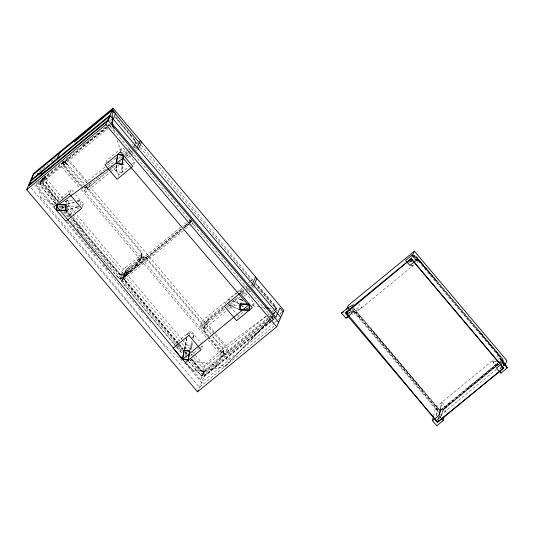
<?xml version="1.0" encoding="UTF-8"?>
<svg xmlns="http://www.w3.org/2000/svg" width="534" height="534" viewBox="0 0 534 534"><rect width="100%" height="100%" fill="white"/><g stroke="black" fill="none" stroke-linecap="round" stroke-linejoin="round"><path stroke-width="0.4" stroke-dasharray="2.67 2" d="M116.138 164.712L116.105 171.107L117.113 164.819M116.359 165.119L116.325 171.447L121.812 172.375L121.852 164.465M122.159 165.727L122.126 172.128L123.14 165.834M116.105 171.16L116.118 169.165M80.721 204.569L80.767 200.651L77.677 201.532M229.139 303.345L229.119 304.914L239.179 309.386M229.153 302.564L229.186 299.427M241.028 304.42L241.081 299.721L243.878 301.283M121.311 274.877L121.345 275.27L121.512 274.77M203.1 371.657L203.134 372.044L204.902 365.857A7.096 4.339 -33.6 0 0 207.366 364.268M436.719 415.419L437.059 409.918L440.904 406.701L441.398 402.609M436.792 415.832L437.159 409.778A2.69 0.594 50.9 0 0 435.724 407.262L355.771 312.657A2.69 0.601 50.9 0 0 353.802 311.148L351.105 312.303M412.415 264.998L412.321 266.219L409.912 265.478M177.822 344.33L125.864 282.633L123.321 278.408L123.281 277.173L124.843 272.447M135.736 142.004L135.462 142.825M276.185 308.158L275.657 309.573M276.238 309.68L276.145 307.818L273.902 304.293L255.973 283.721M63.172 162.149L63.513 161.061L63.139 163.184L64.387 166.161L63.139 163.184L64.36 160.273M223.319 307.09C218.526 313.365 199.322 321.074 204.836 332.348L203.588 329.291L206.217 323.564M123.267 165.046L123.875 160.767M187 338.156L184.884 348.996M192.02 345.465L192.647 341.533M193.154 338.389L193.782 334.458L193.048 337.608M110.458 126.972L110.738 125.897A26.48 1.275 -81.2 0 1 110.805 125.71M192.327 223.853L192.607 222.778A26.48 1.275 -81.2 0 1 192.681 222.591L192.801 222.284M120.25 278.528L121.064 276.632A27.067 1.228 -80.4 0 0 121.138 276.445L121.425 275.35A8.644 5.427 -32.7 0 0 123.601 273.815M201.879 375.923A26.48 1.275 -81.2 0 0 201.939 375.816L202.92 373.56A27.067 1.228 -80.4 0 0 203.007 373.326L204.882 372.672L203.007 373.326L203.294 372.225M121.405 275.444L121.412 275.397A2.31 1.602 49 0 1 120.804 274.983M203.274 372.325L203.287 372.278A2.31 1.602 49 0 1 202.673 371.864M438.2 418.496L438.361 417.775M439.142 414.17L439.929 410.573L353.601 308.425M438.641 418.536L438.955 417.094M439.582 414.21L440.363 410.579L499.39 362.139M433.535 416.013L435.484 407.462L494.197 359.249M438.875 415.412L441.885 402.209L446.21 407.315L444.435 415.085M438.387 418.789L438.741 417.241M439.449 414.13L440.303 411.427L500.945 361.625M184.083 349.189L186.626 338.289M187.441 334.805L187.761 333.436M184.137 350.07L186.76 338.816M187.701 334.798L188.075 333.189L193.562 334.117L192.627 338.135M189.623 350.992L191.873 341.353M190.351 349.156L192.066 341.807M185.231 348.809L186.219 344.777L191.706 345.705L190.718 349.737M190.905 350.017L192.013 345.491M437.967 418.703L438.167 417.902M438.948 414.704L440.904 406.701M439.155 414.391L440.17 410.472L450.863 401.969M207.152 323.23L209.462 320.48L224.073 308.392M42.346 178.576C40.711 188.462 54.214 194.136 57.579 202.032M124.382 273.602L125.183 271.072L126.905 268.862L140.302 257.975L139.194 261.967A23.603 1.969 -40.2 0 1 139.147 262.074L136.624 264.504M223.693 352.019L223.886 351.125M190.685 359.475C195.477 362.366 199.115 375.309 206.484 370.97C212.492 365.149 222.431 361.471 223.646 352.186C224.42 345.304 214.995 341.186 212.512 335.559M141.83 255.499L140.462 258.336L142.097 254.351M141.59 256.307L142.044 253.563L139.708 249.565L86.388 186.253M122.68 271.018L123.114 269.083A2.049 1.175 46.5 0 1 122.606 268.736L122.019 268.195A17.789 10.173 46.4 0 1 121.064 267.187L75.414 213.333M135.462 265.471L139.147 262.181L140.856 258.63M140.268 260.559L141.069 257.942M43.181 177.508L42.046 181.28L42.84 182.027A11.554 11.107 66.8 0 0 44.062 183.943L58.42 201.305M62.485 161.495L61.317 166.762M121.532 274.703L122.606 271.259M141.857 255.412L140.542 259.417M203.621 328.337L203.955 327.249M86.848 182.174L86.555 182.935M227.29 348.362L226.803 349.57M55.035 203.207L42.934 188.802L39.81 184.143L41.512 180.098L48.314 173.837M176.113 346.479L122.56 282.766L121.679 281.024L122.333 279.169L123.241 277.199L126.244 273.955M222.124 357.026L222.558 355.677M189.57 222.264L191.559 221.023L189.57 222.151M223.099 353.895L223.719 351.939M39.81 184.143L40.691 181.981L39.83 183.996A26.426 4.532 0.7 0 0 39.81 184.143L40.831 181.694A27.121 4.679 1.5 0 1 40.938 181.547L41.846 179.758L40.938 181.547M135.616 144.113L135.703 141.63L133.46 138.106L115.584 117.567M222.518 355.791L222.344 356.165M272.807 317.67L272.267 319.045L272.807 317.67A26.426 4.532 0.7 0 0 272.914 317.53L273.001 317.376M122.286 279.289L121.879 280.39M123.628 276.038L125.657 270.718L123.241 277.533M440.877 415.953L443.4 409.651M440.45 417.468L443.447 409.972L445.096 408.096L496.56 365.803L498.609 364.642M53.193 205.236L36.005 184.904L37.253 182.027M54.662 204.609L55.636 202.359L71.369 189.436L73.492 191.953M69.734 193.195L71.369 189.436M86.601 185.885L84.445 190.845L115.958 164.973M98.45 177.335L88.804 185.258L85.714 192.347L110.151 172.282M81.949 207.646L83.578 203.888L75.614 194.463M105.859 162.563L106.84 160.313L122.566 147.391L134.782 161.842L133.473 164.846M120.938 151.149L122.566 147.391M118.394 176.26L119.049 174.758L129.115 166.488M191.038 220.909L190.471 222.057M174.458 345.231L175.112 343.722L190.838 330.806L201.992 343.996M189.21 334.564L190.838 330.806M201.745 348.261L203.053 345.251L200.537 347.32M225.328 303.933L226.309 301.677L242.042 288.76L254.251 303.205L252.942 306.216M186.386 362.846L200.35 379.367L204.415 370.015L267.801 317.957M240.407 292.519L242.042 288.76M198.822 388.812L204.669 375.369L274.189 318.277M237.864 317.63L238.518 316.128L244.812 310.962M272.48 318.578L272.887 317.637M439.222 418.643L440.183 416.427M120.217 278.608L120.077 278.908A26.48 1.275 -81.2 0 1 120.003 279.042L121.352 278.828L125.156 276.458M40.591 182.181L41.298 180.565M272.267 319.045L273.154 317.042M134.161 145.729L133.493 147.217M134.014 147.718L135.302 144.841M252.829 288.32L253.423 286.992M226.756 349.67L224.701 354.175M274.403 312.37L273.782 313.718M274.456 313.905L275.103 312.463M84.485 187.547L84.272 187.961M144.026 256.587L142.331 262.574A7.823 6.735 41.6 0 1 143.913 264.05M273.808 313.865L274.516 312.463M189.463 223.232L190.678 221.73M125.717 274.429L123.107 277.406L128.1 272.373M439.943 410.546L499.851 361.324M184.664 362.966L193.889 371.25L209.942 369.802L225.088 366.231L251.113 339.884L272.4 316.655L270.157 319.098M251.113 339.884L269.597 319.712M125.256 274.877L124.175 277.073L126.945 275.043M187.494 225.261L188.569 224.253M259.671 330.599L225.088 366.231L189.87 360.45M131.184 151.823L132.258 150.775M189.276 223.566L184.117 228.105L187.307 225.428M271.632 318.01L272.7 316.962M189.19 223.653L188.021 224.787L188.482 224.34M271.072 320.487L259.117 330.666M138.313 261.433L123.354 273.795A7.603 7.176 -61.6 0 1 121.338 274.95M220.095 358.207L205.136 370.569M271.673 315.768L270.171 317.089M125.457 275.938L126.958 274.69M65.335 161.635L106.6 127.619M205.777 327.823L226.816 310.414M43.608 179.11L106.353 127.446M41.926 182.795L107.521 128.874M189.824 219.628L188.909 220.435M271.699 316.508L270.431 317.617M130.817 149.961L129.395 151.189M187.841 223.586L183.296 227.424M269.71 320.467L203.908 374.461M221.497 352.7L219.02 354.81M126.438 273.788L130.53 270.358M126.765 274.85L125.483 275.991A7.77 6.929 -24.5 0 0 123.788 277.847M126.692 274.85L181.954 229.44M126.898 274.67L137.004 266.299M39.576 171.447L47.786 164.499M50.944 161.822L53.473 159.679M54.108 159.145L55.369 158.077M132.772 144.127L132.078 144.714M273.221 310.314L272.527 310.901M43.715 177.715L53.453 169.512M129.809 266.359L126.104 269.877A30.525 2.55 -40.2 0 0 126.017 270.064L124.849 273.982L127.065 272.407M128.42 272.113L132.045 269.109M125.857 156.315L129.689 153.138M186.586 222.391L182.795 225.515M136.39 264.704L127.306 272.207M268.462 319.265L205.597 370.796M270.131 319.325L232.056 350.598L226.436 354.222L224.62 354.222L222.004 352.547L209.215 337.895M444.929 407.869L448.633 404.799M127.299 152.931L125.069 154.767M218.573 355.183L207.439 364.321M268.222 318.725L226.823 352.587M467.63 388.084L500.011 361.338M128.727 147.484L127.479 148.512M131.144 269.857L134.461 267.127M133.854 267.621L136.871 265.144M181.22 229.139L122.032 277.58M178.983 232.33L182.294 229.607M268.562 314.172L269.169 313.672M54.668 168.484L65.615 159.499M66.256 158.972L81.068 146.81M81.709 146.283L84.285 144.167M84.926 143.633L105.912 126.605M36.005 184.904L107.714 126.011M108.355 125.483L109.637 124.435M104.804 167.129L90.112 179.117L87.009 180.926M106.7 165.58L116.025 157.917M122.633 152.49L125.343 150.261M99.745 173.73L107.461 167.396M108.102 166.862L115.177 161.054M118.394 158.418L120.964 156.302M124.182 153.665L128.04 150.495M128.681 149.967L129.969 148.913M133.18 146.269L135.109 144.687M135.756 144.16L137.685 142.571M120.711 158.344L122.293 157.043M124.809 155.681L128.026 153.044M128.667 152.517L131.244 150.401M134.455 147.764L135.743 146.703M109.256 169.959C100.445 174.525 94.258 186.219 84.172 188.035M109.891 169.432L113.088 166.808M118.528 162.857L120.457 161.275M126.244 156.522L130.102 153.351M130.743 152.824L132.031 151.769M135.249 149.126L137.178 147.544M110.792 171.754L119.155 164.886M127.513 158.024L133.947 152.744M136.517 150.628L137.805 149.573M79.179 207.506L67.851 216.804L63.599 211.778M81.695 205.436L83.578 203.888M132.258 163.905L134.782 161.842M180.338 227.531L123.728 273.915M128.233 271.446L122.8 275.123L121.338 275.284L119.589 274.563L105.211 258.416L71.463 218.479M135.663 266.139L182.895 227.357M137.452 265.932L140.162 263.796A7.489 6.668 -24.5 0 1 142.298 262.548M132.659 270.378L179.291 232.083M130.263 272.34L133.266 269.877M183.569 230.448L123.801 279.676A8.277 5.687 -30.3 0 0 122.119 281.425A2.143 1.896 59 0 0 122.393 282.052L122.793 282.76A18.269 16.174 58.9 0 0 123.501 283.748L176.273 346.433M236.322 292.786L202.887 320.246L199.803 327.342L223.592 307.804M236.963 292.258L242.109 288.033M242.75 287.506L245.326 285.396M248.537 282.753L249.825 281.698M250.466 281.171L253.683 278.528M223.439 305.922L204.148 321.762L201.071 328.844L226.149 308.252M240.16 292.191L243.377 289.548M245.947 287.439L247.235 286.384M241.201 292.405L244.392 289.782M241.595 293.019L244.812 290.376M245.453 289.849L248.03 287.739M250.6 285.623L251.888 284.569M226.449 306.443L231.356 302.411M231.849 302.004L238.932 296.19M241.902 293.753L244.612 291.524M246.741 289.775L248.564 288.28M226.79 307.724L239.653 297.158M242.87 294.521L246.728 291.35M247.369 290.823L249.298 289.241M251.868 287.125L253.797 285.543M228.799 308.786L241.034 298.74M244.332 296.03L247.048 293.807M190.464 355.591L199.903 347.841M247.329 308.892L248.584 307.858M251.734 305.274L254.251 303.205M265.792 316.448L231.916 344.236L227.451 347.113M268.442 317.43L271.646 314.8M272.287 314.279L274.85 312.17M275.491 311.649L277.406 310.067M279.976 313.531L283.194 310.888M200.35 379.367L275.904 317.323M270.978 321.842L204.041 376.817L190.071 360.29M271.626 321.314L274.196 319.198M279.99 314.446L281.278 313.385M274.329 322.723L201.585 382.457L185.452 363.367M274.963 322.196L277.54 320.08M278.187 319.552L280.116 317.97M274.149 325.974L199.482 387.29L29.544 186.206M411.073 257.842L413.63 255.746M414.244 264.637L355.531 312.857L352.06 314.74M416.807 262.534L418.082 261.486M496.76 357.146L498.676 355.564A3.004 0.347 50.4 0 1 499.904 357.066M497.655 360.096L495.839 361.585L498.382 365.249M498.262 359.596L500.078 358.107M500.031 361.611L501.953 360.029M497.354 364.882L445.456 407.409A2.723 0.481 -41.1 0 0 443.42 409.631M502.361 361.204L439.802 412.575L351.212 307.744M496.653 369.101L440.824 414.951L352.053 309.907M91.201 182.575L91.755 182.121M183.489 226.87L186.493 224.42M184.41 227.424L188.222 224.327M130.857 271.853L125.336 276.318M129.348 273.088L127.252 274.796M90.667 183.008L88.818 184.51M137.038 260.385C140.335 257.041 145.502 254.331 148.399 260.025M184.704 225.875L187.674 223.472L186.807 224.167M217.912 364.502C212.405 367.859 208.267 374.374 201.805 375.949L197.974 372.258L188.429 361.037M109.65 120.844L111.633 119.249M185.538 228.846L189.563 225.622M250.967 286.317L252.395 285.183M88.424 184.824L86.782 186.099M108.582 126.024L110.171 124.802M249.031 292.211L250.506 291.07M108.168 125.997L109.71 124.829M190.237 222.725L191.579 221.71M125.65 267.547L139.714 255.926A7.102 4.319 -33.8 0 0 141.684 253.83M266.266 316.315L225.535 346.159L203.074 366.658L193.889 371.25L185.919 362.84M266.933 315.828L269.603 313.865M272.273 311.909L273.608 310.935M274.276 310.441L276.278 308.972L255.639 283.934M107.407 125.437L108.903 124.382M189.056 222.411L192.367 220.408M82.937 145.135L108.903 127.092M109.583 126.618L110.952 125.67M352.213 312.864L361.932 307.597L358.574 303.619M348.528 312.871L349.73 312.23M352.133 310.942L357.646 307.998L361.445 307.998M348.448 313.211L350.231 312.437M352.46 311.462L353.348 311.075M348.448 313.458L350.224 312.677M353.728 311.162L355.557 312.804A3.004 0.647 50.9 0 0 353.374 311.102M65.996 201.164L69.066 200.11M65.322 201.411L69.166 200.096L72.397 200.177M65.041 201.672L68.873 200.357L68.806 205.85L60.375 208.734M60.629 209.014L64.48 207.699M66.783 206.912L69.093 206.124L80.4 206.398M67.684 204.008L74.079 202.192M76.816 201.411L80.474 200.377L76.435 200.277M67.638 204.382L74.586 202.406M66.029 210.309L78.385 206.798M65.876 210.543L79.052 206.798M413.957 260.005L414.504 259.898M120.003 279.042L121.258 278.835L119.936 279.075L116.098 275.384L84.038 237.53M84.986 188.162L85.994 188.035M225.435 354.349L226.436 354.222M234.333 299.287L240.794 299.44L242.903 300.622M229.42 305.188L239.105 305.428M496.573 368.026L492.275 360.824L495.746 361.511L498.329 364.535A2.69 0.474 -41.1 0 0 496.333 365.616M268.902 308.131L271.359 308.412M274.636 308.786L276.278 308.972L255.592 285.263M252.469 305.788L259.864 306.87M260.685 306.99L263.976 307.464M229.493 299.167L230.161 299.467M232.844 300.655L238.878 303.345M232.777 301.022L239.966 304.22M229.286 305.161L240.053 309.947M241.014 305.208L245.914 307.944M246.615 308.338L248.01 309.119M240.721 305.468L243.884 307.237M245.987 308.412L247.042 309.006M38.288 181.847L40.484 197.046L53.794 204.489M240.947 299.487L242.997 300.635M439.943 410.593L440.35 410.553L352.787 306.91M63.493 160.888L68.492 165.3L85.847 185.618M120.831 274.95L120.197 274.356A19.825 12.215 47 0 1 119.316 273.428L72.163 217.725M202.7 371.824L202.072 371.237A19.825 12.215 47 0 1 201.191 370.309L191.793 359.309M182.201 360.757L163.137 343.642L40.484 197.046M81.555 186.359L66.817 169.385L63.346 164.092M223.152 352.707L210.476 338.049M82.436 186.259L64.561 165.166A8.33 7.95 68.4 0 1 63.693 163.698M65.095 161.935L68.299 165.24L65.148 161.989M145.742 257.368L161.021 274.576L211.991 334.931M119.636 273.501L71.022 216.223M65.281 162.877L140.162 251.407A17.829 13.69 55.5 0 1 140.976 252.535L141.376 253.223A2.049 1.569 55.6 0 1 141.59 253.817M143.96 264.016L206.665 337.982M117.914 277.139L111.726 270.05M199.789 374.02L189.236 361.772M116.772 118.842L130.463 134.815M146.343 258.723L210.376 334.284M194.296 225.602L270.591 315.874A18.269 12.529 45.3 0 1 271.299 316.842L271.719 317.51A2.143 1.462 45.4 0 1 271.946 318.057M416.52 257.455L418.115 259.31M434.569 278.528L418.649 259.931L427.954 270.965M355.317 312.156L360.77 318.571M214.021 331.854L208.741 325.553A9.752 4.739 46.4 0 1 207.092 323.23A8.731 1.589 16.5 0 0 206.331 323.597M215.509 333.61L225.361 345.104A9.599 4.626 46.5 0 0 227.417 347.187M480.874 333.336L502.634 359.068L416.3 256.914L436.972 281.391M416.493 257.435L418.055 259.284M130.703 135.102L134.107 139.24A9.025 5.2 53.7 0 1 135.409 141.183A1.315 0.914 -29.8 0 1 135.149 141.877M208.988 336.3L205.003 331.354A8.33 7.95 68.4 0 1 204.142 329.885M192.487 351.859L194.376 354.095M195.244 355.117L202.813 363.928A19.818 11.334 46.4 0 0 203.694 364.862L204.388 365.51A2.036 1.168 46.5 0 0 204.902 365.863M58.326 201.365L43.301 183.476M62.051 205.764L64.961 209.208M65.475 209.815L70.161 215.356M191.626 358.928L201.398 370.256A7.903 7.603 66.8 0 0 203.053 371.731A7.603 7.176 -61.6 0 0 205.103 370.523M110.959 269.143L83.511 236.675M415.979 255.966L503.502 359.529M417.701 258.97L501.88 358.581M418.703 260.926L500.118 357.273M418.482 261.153L499.517 357.146M408.003 261.106L410.399 263.943M410.88 264.51L412.321 266.219M492.275 360.824L496.593 365.937M422.774 390.261L370.763 328.423M352.246 307.23L440.303 411.427M107.901 161.568L110.551 164.706M111.085 165.333L119.049 174.758M227.371 302.938L238.518 316.128M66.697 159.112L86.995 183.129M88.757 185.211L231.109 353.662L228.031 360.744L60.943 163.037M212.739 337.081L221.917 348.148A19.865 15.252 55.5 0 1 222.671 349.176L223.165 349.997A2.036 1.555 55.6 0 1 223.379 350.591M78.858 186.746L63.012 168.29A11.508 9.912 41.6 0 0 61.337 166.735M81.335 189.677L138.686 257.762M208.173 339.764L220.449 354.509A7.923 6.815 41.7 0 1 221.65 356.358M62.899 198.521L46.244 178.61M65.488 201.592L74.9 212.726M182.134 339.611L127.246 274.509M182.608 340.178L191.459 350.644M42.219 178.089L60.482 199.696M66.924 207.326L179.711 340.779M181.86 343.322L187.227 349.677M190.992 354.129L193.134 356.665M193.675 357.306L204.415 370.015M62.051 205.61L64.721 208.767M66.61 210.997L70.508 215.616M178.323 343.188L124.929 279.749M179.337 344.383L183.109 348.856M185.398 351.566L187.381 353.909M178.363 343.395L125.17 280.357M179.391 344.604L183.202 349.123M185.518 351.866L187.02 353.641M39.75 180.225L58.019 201.839M61.243 205.657L64.46 209.468M65.001 210.102L69.834 215.823M70.375 216.457L177.275 342.955M177.809 343.589L182.641 349.309M184.791 351.853L186.94 354.396M190.705 358.841L204.669 375.369M60.749 205.804L63.433 208.974M65.575 211.511L70.929 217.845M178.356 344.964L182.655 350.05M184.804 352.594L186.413 354.503M38.588 181.039L56.851 202.653M59.534 205.83L62.224 209.008M64.374 211.551L68.666 216.637M70.815 219.18L177.181 345.037M177.715 345.672L182.548 351.392M184.697 353.935L185.772 355.21M58.827 206.124L60.415 208.013M176.173 344.984L182.014 351.893M185.198 355.664L187.321 358.174M55.242 203.227L41.625 186.867A18.269 16.174 58.9 0 1 40.918 185.879L40.517 185.171A2.143 1.896 59 0 1 40.317 184.57M70.575 221.37L72.924 224.147M73.405 224.714L74.84 226.409M77.243 229.253L79.653 232.11M80.621 233.251L83.037 236.108M176.781 347.04L182.074 353.301M73.298 224.814L74.373 226.089M76.516 228.632L78.131 230.534M78.665 231.169L80.814 233.712M81.355 234.353L83.498 236.889M176.654 347.113L182.021 353.475M67.157 221.764L96.694 256.714M103.135 264.343L109.043 271.332M34.523 184.777L52.786 206.384M66.062 222.097L140.349 309.994M140.816 310.554L142.965 313.098M146.196 316.916L151.089 322.71M208.24 336.734L203.794 330.279M477.73 329.605L502.02 358.614M137.672 144.354L121.138 124.589L116.465 116.906M140.342 147.544L252.388 281.438M141.33 145.241L252.462 280.083M66.783 209.348L72.33 216.417M72.838 217.058L82.917 229.9M42.887 178.443L59.668 200.157M63.74 205.416L64.754 206.731M274.549 305.428L257.221 285.029A9.145 5.247 53.6 0 0 255.806 283.674M498.676 355.564L499.464 356.872M224.56 354.155L224.5 353.969A7.316 7.055 -76.8 0 0 226.75 352.5M44.255 176.974L55.616 203.754M113.321 127.833L115.07 133.286M117.326 140.288L120.831 151.189M500.972 361.845L501.226 362.913M224.487 353.909L224.467 353.802A8.377 8.003 68.5 0 1 223.165 352.687M503.215 364.408L503.362 365.883M503.182 364.535L503.288 365.63M503.088 364.422L503.255 366.064M503.021 363.033L503.288 365.95M63.586 163.618A7.209 6.521 -18.6 0 1 65.408 161.722M63.526 163.658A2.69 0.494 16.3 0 1 63.239 163.217M86.308 186.313A7.316 7.055 -76.8 0 1 84.125 187.701M135.509 141.236A8.457 1.555 28.5 0 1 135.649 141.924M135.169 141.89A8.571 5.947 -30.1 0 1 134.828 142.264M87.049 181.213A8.631 0.814 84.2 0 1 86.835 182.081M86.975 180.999A9.599 4.626 46.5 0 1 84.919 178.917L68.292 159.366A9.752 4.739 46.4 0 1 67.384 158.151M115.357 117.487A9.145 5.247 53.6 0 1 116.752 118.868M205.85 327.909A7.209 6.521 -18.6 0 0 204.028 329.805A2.69 0.494 16.3 0 1 203.688 329.405M275.951 307.424A8.457 1.555 28.5 0 1 276.091 308.111M274.516 305.461A9.025 5.2 53.7 0 1 275.858 307.37A1.315 0.914 -29.8 0 1 275.591 308.065A8.571 5.947 -30.1 0 1 274.977 308.752M227.497 347.4A8.631 0.814 84.2 0 1 227.284 348.268M124.969 279.703A7.856 7.556 66.8 0 1 123.781 277.92M123.668 277.88A2.824 0.427 7.1 0 1 123.347 277.553M221.63 356.425A7.556 7.136 -62 0 1 220.055 358.16M222.217 356.185A2.897 0.434 5 0 1 221.743 356.418M127.292 274.469A9.358 5.407 46.4 0 1 125.543 272.106A8.631 1.302 7.3 0 0 124.956 272.46M125.543 272.026A6.875 5.22 -48.3 0 1 127.586 269.85M127.553 269.797A34.089 26.019 -48.6 0 1 128.12 269.29L141.016 258.636A34.103 25.692 -48.3 0 1 141.617 258.176M141.664 258.236A6.889 5.24 -48.6 0 1 144.113 256.7M144.187 256.7A9.372 7.156 55.5 0 1 146.276 258.783M223.466 350.611A7.102 4.319 -33.8 0 1 221.45 352.654M223.559 350.598A8.457 1.282 5.2 0 1 223.766 351.065M42.713 181.974A6.254 5.867 -18.8 0 1 44.602 179.718M44.536 179.631A33.048 30.952 -18.9 0 1 45.29 178.943L57.779 168.631A32.601 30.605 -18.5 0 1 58.593 168.01M58.673 168.09A6.295 5.901 -18.8 0 1 61.283 166.628M138.64 257.795A7.736 6.655 41.7 0 1 139.861 259.584M139.841 259.651A7.556 7.136 -62 0 1 138.273 261.38M140.429 259.411A2.897 0.434 5 0 1 139.961 259.644M121.265 274.95A7.716 7.423 66.8 0 1 119.689 273.461M125.577 267.494A7.096 4.339 -33.6 0 1 123.127 269.136M46.271 178.59A11.574 6.688 46.4 0 1 44.682 176.414M141.777 253.824A8.457 1.282 5.2 0 1 141.977 254.291M63.399 161.108A11.594 8.851 55.5 0 1 65.241 162.923M191.572 224.233A8.27 5.7 -30.1 0 1 192.307 223.806M192.38 223.773A8.13 5.534 45.3 0 1 194.236 225.642M122.086 281.458A5.086 0.874 1.4 0 1 121.772 281.024M201.739 375.769A8.13 7.169 58.8 0 1 199.856 373.96M203.861 374.394A8.27 6.608 -52.2 0 1 201.825 375.736M272.006 318.11A8.277 6.595 -52.2 0 1 271.652 318.544M272.707 317.67A5.086 0.868 1.1 0 1 271.986 318.064M125.557 276.118A8.644 6.501 -49.1 0 0 123.668 278.014A8.611 5.247 45.2 0 0 125.303 280.257M122.893 278.428A5.594 0.968 1.1 0 1 123.528 278.007M122.807 278.428A27.121 4.679 1.5 0 0 122.707 278.574L121.712 280.837A26.426 4.532 0.7 0 0 121.679 281.024M272.714 316.215A8.644 5.954 -26.7 0 1 272.026 316.789M205.47 370.696A8.644 5.427 -32.7 0 1 203.287 372.211M110.164 127.072A8.27 5.7 -30.1 0 1 110.431 126.925A8.13 5.534 45.3 0 1 112.36 128.761L188.716 218.993A18.269 12.529 45.3 0 1 189.43 219.961L189.844 220.629A2.143 1.462 45.4 0 1 190.071 221.176M41.972 182.835A8.277 5.687 -30.3 0 0 40.244 184.544A5.086 0.874 1.4 0 1 39.903 184.15M119.87 278.888A8.13 7.169 58.8 0 1 117.981 277.079M121.986 277.52A8.27 6.608 -52.2 0 1 119.95 278.855M189.583 221.884A8.277 6.595 -52.2 0 0 190.137 221.23A5.086 0.868 1.1 0 0 190.832 220.789M43.681 179.237A8.644 6.501 -49.1 0 0 41.799 181.133A8.611 5.247 45.2 0 0 43.428 183.376M41.018 181.553A5.594 0.968 1.1 0 1 41.652 181.126M418.496 260.612A3.004 0.347 50.4 0 1 418.749 260.906M443.394 410.052A3.037 0.507 -41 0 1 445.683 407.582M496.56 365.803A3.004 0.501 -41 0 1 498.636 364.535M437.046 409.978L437.119 410.199A3.004 0.647 50.9 0 0 435.51 407.402L437.046 409.978M206.725 321.441L206.151 322.376L209.301 318.731L206.725 321.441M191.532 219.721L189.423 222.184L191.532 219.721"/><path stroke-width="0.8" d="M56.851 204.362L56.784 210.329L65.916 210.523L66.096 204.822L56.838 204.308L66.096 204.822M122.126 164.265L116.145 163.23L117.62 154.326L123.354 155.174L122.159 164.272L123.341 155.187M249.385 309.94L249.244 304.16L240.08 303.993L239.899 309.707L249.271 310.147L249.211 304.193M65.856 204.562L65.769 210.356L56.744 210.109L56.604 204.589M188.148 360.19L182.655 359.282L184.09 350.331L189.844 351.152L188.182 360.216L189.617 351.018M240.22 303.939L249.465 304.447M116.372 163.471L117.854 154.259M121.859 164.399L116.178 163.264M444.081 416.64L443.193 420.525L436.792 425.785L432.473 420.672L433.361 416.787M182.668 359.282L248.363 305.194L123.087 158.191L56.591 206.051L182.501 359.235L184.117 350.064M29.01 185.572L31.112 180.739L110.278 115.718L108.182 120.55L29.01 185.572L33.842 173.236L113.014 108.215L283.834 310.361L276.692 326.781L197.527 391.802L26.7 189.663L33.842 173.236M57.205 158.611L60.289 151.523M26.7 189.663L105.872 124.649L113.014 108.215M137.178 147.544L140.255 140.462M138.446 149.046L141.53 141.951M197.527 391.802L198.174 390.307M252.529 284.041L255.612 276.946M253.797 285.543L256.881 278.461M346.686 309.146L348.288 305.455L414.384 251.174L506.92 360.67L504.67 365.837M412.135 256.34L414.384 251.174M37.961 173.23L37.253 174.645L42.627 173.149L50.83 167.456M411.387 258.79L412.275 260.325M74.319 142.024L112.22 109.931L139.741 143.319M33.215 174.685L112.387 109.664L115.624 113.502L111.559 122.853L275.904 317.323L279.97 307.964L283.207 311.803M30.758 180.325L109.931 115.304L280.757 317.443M28.662 185.158L107.828 120.137L278.655 322.276M349.283 316.241L345.812 318.124L341.486 313.011L347.894 307.751L353.448 304.74M415.846 257.548L414.404 255.846L411.994 255.105L405.593 260.365L409.912 265.478L416.313 260.218L418.122 260.772M346.666 314.232L347.934 313.191L346.786 311.843M345.812 318.124L352.213 312.864L347.894 307.751M432.473 420.672L438.875 415.412L443.193 420.525M499.851 357.526L502.981 362.766L496.573 368.026L500.899 373.139L507.3 367.879L504.169 362.639M436.512 420.538L437.773 419.504L438.915 420.852M502.12 366.658L500.365 368.1L501.513 369.448M413.603 256.587L414.317 256M413.797 256.827L414.758 256.046M409.438 260.412L411.4 258.77M341.486 313.011L343.569 311.883M415.646 259.23L416.747 259.01M416.153 259.564L416.82 259.491L417.875 260.465M123.534 155.501L117.6 154.506M189.81 351.279L183.89 350.277M188.402 360.043L182.481 359.048M240.126 309.96L240.053 304.24M239.973 309.727L249.138 310.154M268.902 308.131L265.618 307.704M501.927 359.409L503.001 360.677M411.994 255.105L416.313 260.218M502.981 362.766L507.3 367.879M105.872 124.649L276.692 326.781M113.922 112.721L112.22 109.931L112.32 124.722L113.321 127.833M499.724 371.177L500.899 373.139M500.772 359.208L501.032 360.276M502.928 362.272L502.641 360.003L502.868 362.239M502.794 360.71L502.961 362.352M416.767 259.037A3.004 0.347 50.4 0 1 416.814 259.037M417.174 259.264A3.004 0.347 50.4 0 1 417.828 259.884M409.311 260.205L410.539 261.8L412.428 260.098L410.559 261.413L409.311 260.205M411.2 258.856L346.372 312.777L437.439 422.074L503.482 368.14L411.2 258.856M69.413 193.949L53.68 206.865L65.889 221.316L81.622 208.393L69.413 193.949M120.611 151.903L104.878 164.819L117.086 179.27L132.819 166.348L120.611 151.903M188.882 335.312L173.149 348.235L185.358 362.679L201.091 349.763L188.882 335.312M240.08 293.266L224.347 306.189L236.555 320.634L252.288 307.717L240.08 293.266M411.173 258.556L345.077 312.837L437.62 422.334L503.709 368.053L411.173 258.556"/></g></svg>
